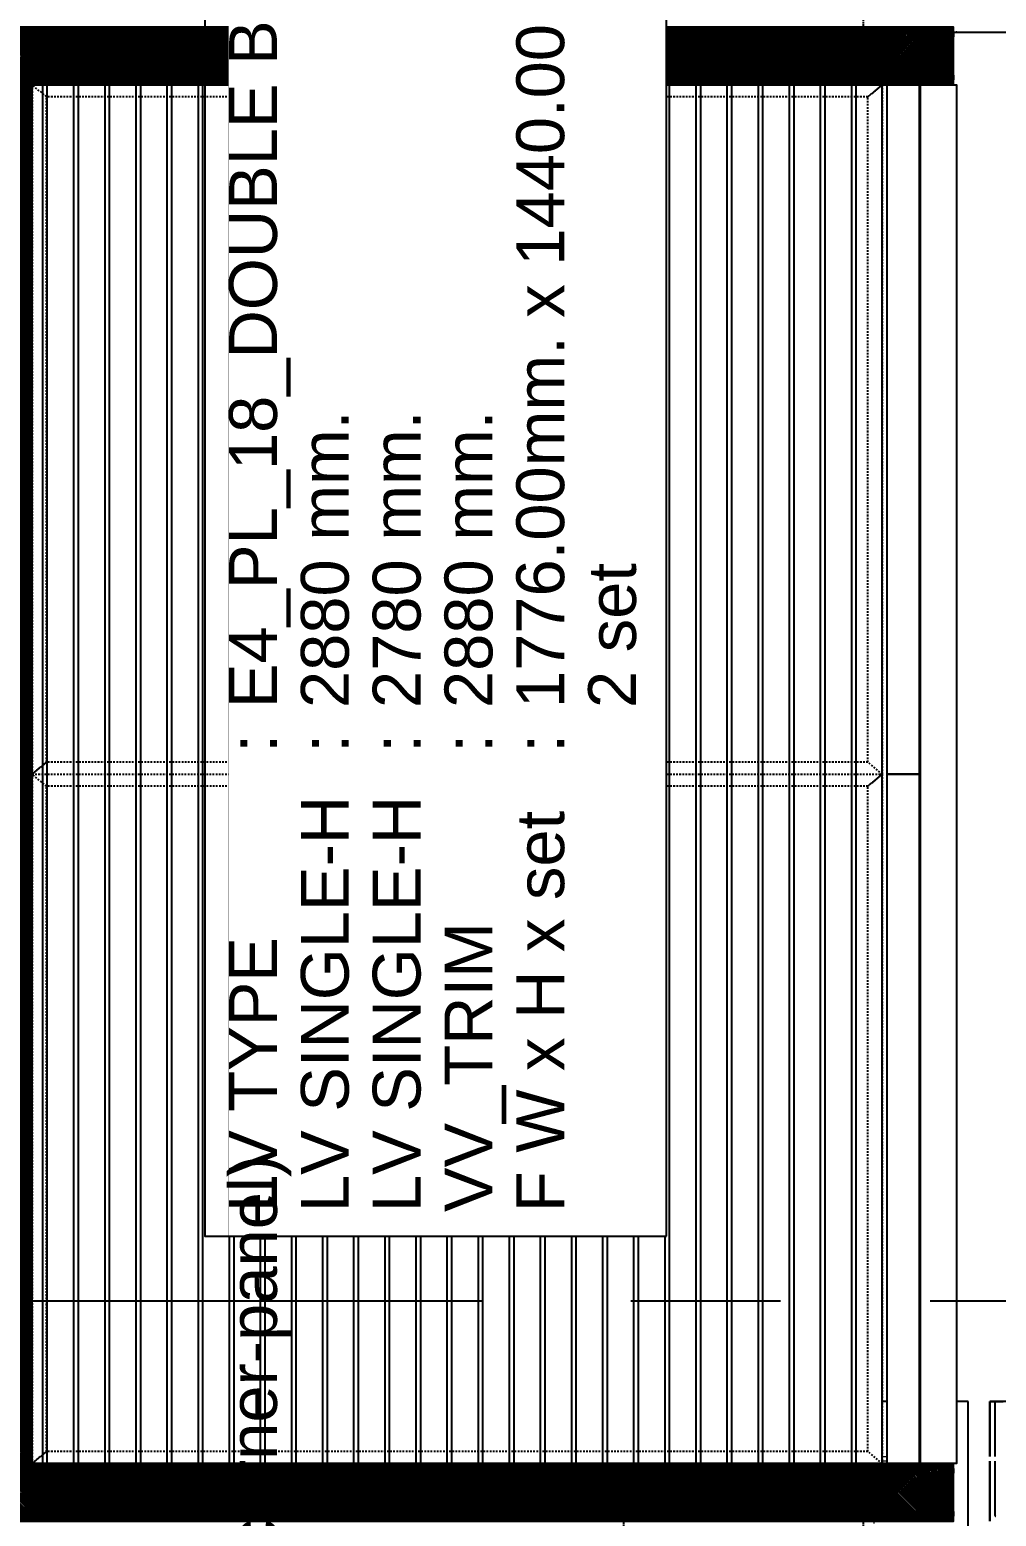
# Model space of a CAD drawing. Header units: millimetres. Extents: x -4391136 to -1798569, y -886572 to -291056.
# Drawn here: x -2357237 to -2355217, y -387590 to -384485 of the extents above; entities that cross this region are included whole.
import ezdxf
from ezdxf.enums import TextEntityAlignment as Align

# ---------------------------------------------------------------- set-up
doc = ezdxf.new("R2010")
doc.units = ezdxf.units.MM
doc.set_wipeout_variables(frame=1)
for name, pattern in [('ACM_Grid2', [9, 6, -1, 1, -1]), ('HIDDEN', [0.375, 0.25, -0.125]), ('HIDDEN2', [4.7625, 3.175, -1.5875]), ('TA_GL_005.00000', [13.75, 5, -1.25, 1.25, -1.25, 5]), ('TA_HL_001.00000', [6.5, 3.55, -2.95])]:
    doc.linetypes.add(name, pattern=pattern)
for name, color, linetype in [('000 - 0_SYM_DWG_GRIDLINE_MAIN_COLOR_251', 7, 'Continuous'), ('000 - CONCRETE_EX_CANOPY_MAIN_COLOR_251', 7, 'Continuous'), ('010 - ASPG_EXTR_MAIN_COLOR_2', 7, 'Continuous'), ('010 - ASPG_EXTR_WIPEOUT_', 7, 'Continuous'), ('010 - ASPG_FRAMING_MAIN_COLOR_1', 7, 'Continuous'), ('010 - ASPG_FRAMING_MAIN_COLOR_2', 7, 'Continuous'), ('010 - ASPG_FRAMING_SUB_COLOR_2', 7, 'Continuous'), ('010 - ASPG_FRAMING_WIPEOUT_', 7, 'Continuous'), ('_[-125x65x6x8', 7, 'Continuous'), ('_PLATE-SC', 7, 'Continuous'), ('_SC -100x100x6x8', 7, 'Continuous'), ('_SC-D1', 7, 'Continuous'), ('G-ANNO-HATCH-G251', 7, 'Continuous'), ('Xref-E1-E4$0$E4_Ent2-CRD$0$_Beam', 7, 'Continuous'), ('Xref-E1-E4$0$E4_Ent2-CRD$0$_Col', 7, 'Continuous'), ('Xref-LOUVER-E1-E4$0$_LOUVER', 7, 'Continuous')]:
    doc.layers.add(name, color=color, linetype=linetype)
for name, color, linetype, plot in [('000 - ESTIMATE_ASPG_MAIN_COLOR_6', 7, 'Continuous', False), ('000 - ESTIMATE_ASPG_TEXT_COLOR_1', 7, 'Continuous', False), ('000 - ESTIMATE_ASPG_WIPEOUT_', 7, 'Continuous', False), ('000_AREA_ASPG_AREA_HATCH_', 7, 'Continuous', False), ('000_AREA_ASPG_AREA_MAIN_COLOR_1', 7, 'Continuous', False)]:
    doc.layers.add(name, color=color, linetype=linetype, plot=plot)
doc.layers.add('ACM_Line_Grid Line _Existing__Lw2_', color=7, linetype='ACM_Grid2', lineweight=9)
doc.styles.add('_Arial', font='arial.ttf')
doc.styles.add('TA', font='', dxfattribs={"height": 4.5})
doc.styles.add('Xref-E1-E4$0$E4_Ent2-CRD$0$Arial', font='arial.ttf', dxfattribs={"height": 300})
doc.styles.get('TA').set_extended_font_data('Cordia New')

# ---------------------------------------------------------------- blocks, each defined once
blk = doc.blocks.new('*U2083')
at = {"layer": '000 - 0_SYM_DWG_GRIDLINE_MAIN_COLOR_251', "color": 7, "linetype": 'ByBlock', "ltscale": 5}
blk.add_line((20, 0), (-438.596, 0), dxfattribs=at)
at = {"layer": '000 - 0_SYM_DWG_GRIDLINE_MAIN_COLOR_251', "color": 7}
blk.add_point((-418.596, 0), dxfattribs=at)
at = {"color": 7, "style": 'TA', "flags": 1}
blk.add_attdef('LOCATION', (6, -6), '', height=4.5, rotation=270, dxfattribs=at)
blk = doc.blocks.new('W-1-PP17-ENT2_REV00_20260527-170750_ELEVATION_4_DIMS')
at = {"layer": '000 - 0_SYM_DWG_GRIDLINE_MAIN_COLOR_251', "color": 7, "linetype": 'TA_GL_005.00000', "xscale": 50, "yscale": 50, "zscale": 50, "rotation": 180}
for p in [(-1000, 111340), (-1000, 108690)]:
    blk.add_blockref('*U2083', p, dxfattribs=at)
blk = doc.blocks.new('_SC-D1')
at = {"color": 7}
blk.add_line((3, -36), (-3, -36), dxfattribs=at)
for points in [[(-50, 0), (50, 0), (50, -6), (-50, -6)], [(-3, -6), (3, -6), (3, -106), (-3, -106)]]:
    blk.add_lwpolyline(points, close=True, dxfattribs=at)
blk = doc.blocks.new('_PL-01')
at = {"layer": 'G-ANNO-HATCH-G251'}
h = blk.add_hatch(dxfattribs=at)
h.set_pattern_fill('AR-CONC', scale=0.05)
h.set_pattern_definition([(50, (-178564.836, -85577.109), (9.10923345, -0.79695428), [0.9525, -10.4775]), (355, (-178564.836, -85577.109), (-1.76217107, 9.55284226), [0.762, -8.3820292]), (100.4514447, (-178564.077, -85577.176), (7.34706235, 8.7558876), [0.80950044, -8.90451223]), (46.1842, (-178564.836, -85574.569), (13.55395204, -2.1021164), [1.42875, -15.71625]), (96.6355576, (-178563.706, -85574.744), (11.8702067, 12.3713062), [1.2142512, -13.3567804]), (351.184151, (-178564.836, -85574.57), (11.8702067, 12.3713062), [1.1429984, -12.5729866]), (21, (-178563.566, -85575.204), (7.58071956, -5.1132599), [0.9525, -10.4775]), (326, (-178563.566, -85575.204), (3.0901014, 9.2093983), [0.762, -8.382]), (71.451445, (-178562.934, -85575.63), (10.67082096, 4.09613844), [0.80950044, -8.9044969]), (37.5, (-178564.8358, -85577.1093), (0.15443016, 4.227751944), [0, -8.2804, 0, -8.509, 0, -8.41375]), (7.5, (-178564.836, -85577.1093), (3.34098313, 5.00902874), [0, -4.8514, 0, -8.0899, 0, -3.20675]), (327.5, (-178567.668, -85577.1093), (6.77952976, -0.2864372), [0, -3.175, 0, -9.906, 0, -13.1445]), (317.5, (-178568.938, -85577.1093), (7.40645907, 1.27132455), [0, -4.1275, 0, -6.5786, 0, -9.3345])])
h.paths.add_polyline_path([(70, 0), (-70, 0), (-70, -10), (70, -10)])
h = blk.add_hatch(dxfattribs=at)
h.set_pattern_fill('ANSI32', scale=0.5, angle=90)
h.set_pattern_definition([(135, (-178371.5467, -85577.1093), (-3.36759605, -3.36759605), []), (135, (-178371.5467, -85574.8643), (-3.36759605, -3.36759605), [])])
h.paths.add_polyline_path([(70, -10), (-70, -10), (-70, -20), (70, -20)])
at = {"color": 7}
for points in [[(-70, 0), (70, 0), (70, -10), (-70, -10)], [(-70, -10), (70, -10), (70, -20), (-70, -20)]]:
    blk.add_lwpolyline(points, close=True, dxfattribs=at)
at = {"layer": 'ACM_Line_Grid Line _Existing__Lw2_', "color": 7, "lineweight": 20}
blk.add_line((0, 0), (0, -20), dxfattribs=at)
blk = doc.blocks.new('*U1475')
at = {"color": 7, "linetype": 'HIDDEN2', "ltscale": 0.5}
blk.add_line((-6944.3, -26.5), (-8944.3, -26.5), dxfattribs=at)
at = {"color": 7}
blk.add_lwpolyline([(-6944.3, 32.5), (-8944.3, 32.5), (-8944.3, -32.5), (-6944.3, -32.5)], close=True, dxfattribs=at)
blk = doc.blocks.new('*U1476')
at = {"color": 7, "linetype": 'HIDDEN2', "ltscale": 0.5}
blk.add_line((-6944.3, -26.5), (-8944.3, -26.5), dxfattribs=at)
at = {"color": 7}
blk.add_lwpolyline([(-6944.3, 32.5), (-8944.3, 32.5), (-8944.3, -32.5), (-6944.3, -32.5)], close=True, dxfattribs=at)
blk = doc.blocks.new('*U1487')
at = {"color": 7}
for p, q in [((-3, 1660.5), (-63, 1660.5)), ((-57.9, 1655.5), (-50, 1655.5)), ((-50, -344.5), (-50, 1655.5)), ((-50, 1655.5), (50, 1655.5)), ((-3, 1655.5), (-3, 1660.5)), ((50, 1655.5), (50, -344.5)), ((-24.8, 1632.1), (-24.8, 1618.8)), ((-24.8, 1632.1), (-23.6, 1630.8)), ((-24.8, 1618.8), (-23.6, 1620.1)), ((-22.4, 1632.1), (-23.6, 1630.8)), ((-23.6, 1630.8), (-23.6, 1620.1)), ((-23.6, 1620.1), (-22.4, 1618.8)), ((-22.4, 1632.1), (-21.2, 1630.8)), ((-22.4, 1632.1), (-22.4, 1618.8)), ((-22.4, 1618.8), (-21.2, 1620.1)), ((-20, 1632.1), (-21.2, 1630.8)), ((-21.2, 1630.8), (-21.2, 1620.1)), ((-21.2, 1620.1), (-20, 1618.8)), ((-20, 1632.1), (-18.8, 1630.8)), ((-20, 1632.1), (-20, 1618.8)), ((-20, 1618.8), (-18.8, 1620.2)), ((-17.6, 1636.3), (-18.8, 1635.5)), ((-18.8, 1635.5), (-18.8, 1615.5)), ((-17.6, 1614.7), (-18.8, 1615.5)), ((-17.6, 1636.3), (-11, 1636.3)), ((-17.6, 1629.1), (-11, 1629.1)), ((-17.6, 1621.9), (-11, 1621.9)), ((-17.6, 1614.7), (-11, 1614.7)), ((-11, 1636.3), (-9.8, 1635.5)), ((-11, 1614.7), (-9.8, 1615.5)), ((-9.8, 1639), (-9.8, 1612)), ((-9.8, 1639), (-8, 1639)), ((-8, 1639), (-8, 1612)), ((4, 1612), (4, 1639)), ((5.8, 1639), (4, 1639)), ((5.8, 1612), (5.8, 1639)), ((7, 1636.3), (5.8, 1635.5)), ((7, 1614.7), (5.8, 1615.5)), ((13.6, 1636.3), (7, 1636.3)), ((13.6, 1629.1), (7, 1629.1)), ((13.6, 1621.9), (7, 1621.9)), ((13.6, 1614.7), (7, 1614.7)), ((13.6, 1636.3), (14.8, 1635.5)), ((13.6, 1614.7), (14.8, 1615.5)), ((14.8, 1615.5), (14.8, 1635.5)), ((22.6, 1636.3), (16, 1636.3)), ((22.6, 1629.1), (16, 1629.1)), ((22.6, 1621.9), (16, 1621.9)), ((22.6, 1614.7), (16, 1614.7)), ((22.6, 1636.3), (23.8, 1635.5)), ((22.6, 1614.7), (23.8, 1615.5)), ((23.8, 1615.5), (23.8, 1635.5)), ((25, 1632.1), (23.8, 1630.8)), ((25, 1618.8), (23.8, 1620.2)), ((26.2, 1630.8), (25, 1632.1)), ((25, 1618.8), (25, 1632.1)), ((25, 1618.8), (26.2, 1620.2)), ((27.4, 1632.1), (26.2, 1630.8)), ((26.2, 1620.2), (26.2, 1630.8)), ((27.4, 1618.8), (26.2, 1620.2)), ((28.6, 1630.8), (27.4, 1632.1)), ((27.4, 1618.8), (27.4, 1632.1)), ((27.4, 1618.8), (28.6, 1620.2)), ((29.8, 1632.1), (28.6, 1630.8)), ((28.6, 1630.8), (28.6, 1620.2)), ((29.8, 1618.8), (28.6, 1620.2)), ((29.8, 1618.8), (29.8, 1632.1)), ((-9.8, 1612), (-8, 1612)), ((5.8, 1612), (4, 1612)), ((-24.8, -321.2), (-24.8, -307.9)), ((-24.8, -307.9), (-23.6, -309.2)), ((-23.6, -309.2), (-22.4, -307.9)), ((-23.6, -319.8), (-23.6, -309.2)), ((-22.4, -307.9), (-21.2, -309.2)), ((-22.4, -321.2), (-22.4, -307.9)), ((-21.2, -309.2), (-20, -307.9)), ((-21.2, -319.8), (-21.2, -309.2)), ((-20, -307.9), (-18.8, -309.2)), ((-20, -321.2), (-20, -307.9)), ((-17.6, -303.7), (-18.8, -304.5)), ((-18.8, -324.5), (-18.8, -304.5)), ((-17.6, -303.7), (-11, -303.7)), ((-11, -303.7), (-9.8, -304.5)), ((-9.8, -328), (-9.8, -301)), ((-9.8, -301), (-8, -301)), ((-8, -328), (-8, -301)), ((4, -301), (4, -328)), ((5.8, -301), (4, -301)), ((5.8, -301), (5.8, -328)), ((7, -303.7), (5.8, -304.5)), ((13.6, -303.7), (7, -303.7)), ((13.6, -303.7), (14.8, -304.5)), ((14.8, -304.5), (14.8, -324.5)), ((22.6, -303.7), (16, -303.7)), ((22.6, -303.7), (23.8, -304.5)), ((23.8, -304.5), (23.8, -324.5)), ((25, -307.9), (23.8, -309.2)), ((25, -307.9), (26.2, -309.2)), ((25, -307.9), (25, -321.2)), ((27.4, -307.9), (26.2, -309.2)), ((26.2, -309.2), (26.2, -319.9)), ((27.4, -307.9), (28.6, -309.2)), ((27.4, -307.9), (27.4, -321.2)), ((29.8, -307.9), (28.6, -309.2)), ((28.6, -319.9), (28.6, -309.2)), ((29.8, -307.9), (29.8, -321.2)), ((-24.8, -321.2), (-23.6, -319.8)), ((-22.4, -321.2), (-23.6, -319.8)), ((-22.4, -321.2), (-21.2, -319.8)), ((-20, -321.2), (-21.2, -319.8)), ((-20, -321.2), (-18.8, -319.8)), ((-17.6, -325.3), (-18.8, -324.5)), ((-17.6, -310.9), (-11, -310.9)), ((-17.6, -318.1), (-11, -318.1)), ((-17.6, -325.3), (-11, -325.3)), ((-11, -325.3), (-9.8, -324.5)), ((-9.8, -328), (-8, -328)), ((5.8, -328), (4, -328)), ((7, -325.3), (5.8, -324.5)), ((13.6, -310.9), (7, -310.9)), ((13.6, -318.1), (7, -318.1)), ((13.6, -325.3), (7, -325.3)), ((13.6, -325.3), (14.8, -324.5)), ((22.6, -310.9), (16, -310.9)), ((22.6, -318.1), (16, -318.1)), ((22.6, -325.3), (16, -325.3)), ((22.6, -325.3), (23.8, -324.5)), ((25, -321.2), (23.8, -319.8)), ((26.2, -319.9), (25, -321.2)), ((27.4, -321.2), (26.2, -319.9)), ((28.6, -319.9), (27.4, -321.2)), ((29.8, -321.2), (28.6, -319.9)), ((-3, -349.5), (-63, -349.5)), ((-57.9, -344.5), (-50, -344.5)), ((-50, -344.5), (50, -344.5)), ((-3, -344.5), (-3, -349.5))]:
    blk.add_line(p, q, dxfattribs=at)
at = {"color": 7, "linetype": 'HIDDEN'}
for p, q in [((-8, 1650.5), (-8, 1605.6)), ((-3, 1655.5), (-3, -344.5)), ((3, -344.5), (3, 1655.5)), ((-8, -339.5), (-8, -294.7))]:
    blk.add_line(p, q, dxfattribs=at)
at = {"color": 7}
for points in [[(-17.6, 1636.3, 0.325), (-17.6, 1629.1, 0.325), (-17.6, 1621.9, 0.325), (-17.6, 1614.7, 0.325)], [(-11, 1636.3, -0.325), (-11, 1629.1, -0.325), (-11, 1621.9, -0.325), (-11, 1614.7, -0.325)], [(7, 1614.7, -0.325), (7, 1621.9, -0.325), (7, 1629.1, -0.325), (7, 1636.3, -0.325)], [(13.6, 1614.7, 0.325), (13.6, 1621.9, 0.325), (13.6, 1629.1, 0.325), (13.6, 1636.3, 0.325)], [(22.6, 1614.7, 0.325), (22.6, 1621.9, 0.325), (22.6, 1629.1, 0.325), (22.6, 1636.3, 0.325)], [(-17.6, -325.3, -0.325), (-17.6, -318.1, -0.325), (-17.6, -310.9, -0.325), (-17.6, -303.7, -0.325)], [(-11, -325.3, 0.325), (-11, -318.1, 0.325), (-11, -310.9, 0.325), (-11, -303.7, 0.325)], [(7, -303.7, 0.325), (7, -310.9, 0.325), (7, -318.1, 0.325), (7, -325.3, 0.325)], [(13.6, -303.7, -0.325), (13.6, -310.9, -0.325), (13.6, -318.1, -0.325), (13.6, -325.3, -0.325)], [(22.6, -303.7, -0.325), (22.6, -310.9, -0.325), (22.6, -318.1, -0.325), (22.6, -325.3, -0.325)]]:
    blk.add_lwpolyline(points, format="xyb", dxfattribs=at)
for points in [[(16, 1636.3, 0.325), (16, 1629.1, 0.325), (16, 1621.9, 0.325), (16, 1614.7), (14.8, 1615.5), (14.8, 1635.5)], [(16, -325.3, -0.325), (16, -318.1, -0.325), (16, -310.9, -0.325), (16, -303.7), (14.8, -304.5), (14.8, -324.5)]]:
    blk.add_lwpolyline(points, format="xyb", close=True, dxfattribs=at)
for centre, radius, start, end in [((-57.2, 1661.4), 5.91, 188.4792, 263.1502), ((-18.3, 1625.5), 9.29, 134.3223, 225.6777), ((71.5, 1621.4), 47.7, 178.4903, 181.5097), ((23.3, 1625.5), 9.29, 314.3223, 45.6777), ((-18.3, -314.5), 9.29, 134.3223, 225.6777), ((71.5, -310.5), 47.7, 178.4903, 181.5097), ((23.3, -314.5), 9.29, 314.3223, 45.6777), ((-57.2, -350.4), 5.91, 96.8498, 171.5208)]:
    blk.add_arc(centre, radius, start, end, dxfattribs=at)
at = {"color": 7, "linetype": 'HIDDEN'}
for centre, radius, start, end in [((-13, 1650.5), 5, 0, 90), ((-2.1, 1606.3), 5.91, 186.8498, 261.5208), ((-2.1, -295.4), 5.91, 98.4792, 173.1502), ((-13, -339.5), 5, 270, 0)]:
    blk.add_arc(centre, radius, start, end, dxfattribs=at)
at = {"layer": 'Defpoints', "color": 7}
blk.add_line((0, 1660.5), (0, -349.5), dxfattribs=at)
blk = doc.blocks.new('W-1-PP17-ENT2_REV00_20260527-170750_ELEVATION_4_ST')
at = {"layer": 'Xref-E1-E4$0$E4_Ent2-CRD$0$_Beam', "color": 7, "linetype": 'HIDDEN2', "lineweight": -3}
for p, q in [((17135, 111340), (19235, 111340)), ((17135, 110740), (19235, 110740)), ((17135, 108690), (19235, 108690))]:
    blk.add_line(p, q, dxfattribs=at)
at = {"layer": 'Xref-E1-E4$0$E4_Ent2-CRD$0$_Col', "color": 7, "linetype": 'HIDDEN2', "lineweight": -3}
blk.add_lwpolyline([(19235, 100790), (19235, 114090), (19735, 114090), (19735, 100790)], dxfattribs=at)
at = {"layer": 'Xref-LOUVER-E1-E4$0$_LOUVER', "color": 7}
for p, q in [((19954.5, 108480), (19734.5, 108480)), ((19735, 108365), (19735, 108480)), ((19735, 108480), (19735, 108365)), ((19735, 108480), (19735, 108365)), ((19869.5, 108480), (19869.5, 108365)), ((19879.5, 108480), (19879.5, 108365)), ((19954.5, 107891.1), (19954.5, 108480)), ((19869.5, 108355), (19869.5, 108230)), ((19879.5, 108355), (19879.5, 108242))]:
    blk.add_line(p, q, dxfattribs=at)
at = {"layer": 'Xref-LOUVER-E1-E4$0$_LOUVER', "color": 7, "lineweight": 9}
for p, q in [((19735, 108365), (19879.5, 108365)), ((19879.5, 108355), (19757.5, 108355)), ((19757.5, 108355), (19757.5, 108225))]:
    blk.add_line(p, q, dxfattribs=at)
at = {"layer": 'Xref-LOUVER-E1-E4$0$_LOUVER', "color": 7}
blk.add_arc((19881.5, 108242), 2, 180, 270.2252, dxfattribs=at)
at = {"layer": '_[-125x65x6x8', "color": 7}
for name, p in [('*U1476', (26129.3, 110340)), ('*U1475', (26129.3, 109090))]:
    blk.add_blockref(name, p, dxfattribs=at)
at = {"layer": '_PLATE-SC', "color": 7, "xscale": -1, "rotation": 180}
for p in [(18935, 111340), (18935, 108690)]:
    blk.add_blockref('_PL-01', p, dxfattribs=at)
at = {"layer": '_PLATE-SC', "color": 7}
blk.add_blockref('_PL-01', (18935, 110740), dxfattribs=at)
at = {"layer": '_SC -100x100x6x8', "color": 7}
blk.add_blockref('*U1487', (18935, 109059.5), dxfattribs=at)
at = {"layer": '_SC-D1', "color": 7}
for p in [(18935, 110307.5), (18935, 109057.5)]:
    blk.add_blockref('_SC-D1', p, dxfattribs=at)
at = {"layer": 'Defpoints', "color": 7, "lineweight": -3, "style": 'Xref-E1-E4$0$E4_Ent2-CRD$0$Arial'}
for s, p in [('B52', (18382.4, 111031)), ('C52', (19486.7, 110970.4)), ('C52', (19486.7, 108404.7)), ('B53', (18234.3, 108377))]:
    blk.add_text(s, height=120, dxfattribs=at).set_placement(p, align=Align.MIDDLE_CENTER)
blk = doc.blocks.new('DPA_CP_Entrance Canopy Curve_Ent 2_Edge Rev B-1 - Entrance Canopy Curve_Left-31479712-ENTRANCE 2 - ENLARGE ELEVATION 4')
at = {"layer": '000 - CONCRETE_EX_CANOPY_MAIN_COLOR_251', "color": 7}
for p, q in [((516545.7, 108480), (516518.4, 108480)), ((516518.4, 108480), (516518.4, 108365)), ((516518.4, 108365), (516518.4, 108480)), ((516518.4, 108480), (516545.7, 108480)), ((516603.4, 108480), (516528.4, 108480)), ((516528.4, 108480), (516528.4, 108365)), ((516603.4, 108480), (516528.4, 108480)), ((516518.4, 108355), (516518.4, 108230)), ((516518.4, 108230), (516518.4, 108355)), ((516528.4, 108355), (516528.4, 108242))]:
    blk.add_line(p, q, dxfattribs=at)
blk.add_arc((516530.4, 108242), 2, 180, 270.2252, dxfattribs=at)
blk = doc.blocks.new('W-1-PP17-ENT2_REV00_20260527-170750_ELEVATION_4_EX')
at = {"layer": '000 - CONCRETE_EX_CANOPY_MAIN_COLOR_251', "color": 7}
blk.add_blockref('DPA_CP_Entrance Canopy Curve_Ent 2_Edge Rev B-1 - Entrance Canopy Curve_Left-31479712-ENTRANCE 2 - ENLARGE ELEVATION 4', (-496518.4, 0), dxfattribs=at)
blk = doc.blocks.new('*U2042')
at = {"color": 7}
blk.add_wipeout([(50, 0), (1836, 0), (1836, 2880), (50, 2880)], dxfattribs=at).dxf.layer = '010 - ASPG_EXTR_WIPEOUT_'
at = {"layer": '010 - ASPG_EXTR_MAIN_COLOR_2', "color": 7}
for points in [[(81.6, 0), (91.8, 0), (91.8, 2880), (81.6, 2880)], [(146.6, 0), (156.8, 0), (156.8, 2880), (146.6, 2880)], [(211.6, 0), (221.8, 0), (221.8, 2880), (211.6, 2880)], [(276.6, 0), (286.8, 0), (286.8, 2880), (276.6, 2880)], [(341.6, 0), (351.8, 0), (351.8, 2880), (341.6, 2880)], [(406.6, 0), (416.8, 0), (416.8, 2880), (406.6, 2880)], [(471.6, 0), (481.8, 0), (481.8, 2880), (471.6, 2880)], [(536.6, 0), (546.8, 0), (546.8, 2880), (536.6, 2880)], [(601.6, 0), (611.8, 0), (611.8, 2880), (601.6, 2880)], [(666.6, 0), (676.8, 0), (676.8, 2880), (666.6, 2880)], [(731.6, 0), (741.8, 0), (741.8, 2880), (731.6, 2880)], [(796.6, 0), (806.8, 0), (806.8, 2880), (796.6, 2880)], [(861.6, 0), (871.8, 0), (871.8, 2880), (861.6, 2880)], [(926.6, 0), (936.8, 0), (936.8, 2880), (926.6, 2880)], [(991.6, 0), (1001.8, 0), (1001.8, 2880), (991.6, 2880)], [(1056.6, 0), (1066.8, 0), (1066.8, 2880), (1056.6, 2880)], [(1121.6, 0), (1131.8, 0), (1131.8, 2880), (1121.6, 2880)], [(1186.6, 0), (1196.8, 0), (1196.8, 2880), (1186.6, 2880)], [(1251.6, 0), (1261.8, 0), (1261.8, 2880), (1251.6, 2880)], [(1316.6, 0), (1326.8, 0), (1326.8, 2880), (1316.6, 2880)], [(1381.6, 0), (1391.8, 0), (1391.8, 2880), (1381.6, 2880)], [(1446.6, 0), (1456.8, 0), (1456.8, 2880), (1446.6, 2880)], [(1511.6, 0), (1521.8, 0), (1521.8, 2880), (1511.6, 2880)], [(1576.6, 0), (1586.8, 0), (1586.8, 2880), (1576.6, 2880)], [(1641.6, 0), (1651.8, 0), (1651.8, 2880), (1641.6, 2880)], [(1706.6, 0), (1716.8, 0), (1716.8, 2880), (1706.6, 2880)], [(1771.6, 0), (1781.8, 0), (1781.8, 2880), (1771.6, 2880)]]:
    blk.add_lwpolyline(points, close=True, dxfattribs=at)
at = {"layer": '010 - ASPG_FRAMING_SUB_COLOR_2', "color": 7}
blk.add_lwpolyline([(50, 0), (1836, 0), (1836, 2880), (50, 2880)], close=True, dxfattribs=at)
at = {"color": 7}
blk.add_wipeout([(-50, 0), (50, 0), (50, 2880), (-50, 2880)], dxfattribs=at).dxf.layer = '010 - ASPG_EXTR_WIPEOUT_'
at = {"layer": '010 - ASPG_FRAMING_MAIN_COLOR_1', "color": 7}
for points in [[(-50, 0), (-40, 0), (-40, 2880), (-50, 2880)], [(40, 0), (50, 0), (50, 2880), (40, 2880)]]:
    blk.add_lwpolyline(points, close=True, dxfattribs=at)
at = {"layer": '010 - ASPG_FRAMING_SUB_COLOR_2', "color": 7}
blk.add_lwpolyline([(-50, 0), (50, 0), (50, 2880), (-50, 2880)], close=True, dxfattribs=at)
blk = doc.blocks.new('*U2018')
at = {"color": 7}
blk.add_wipeout([(0, 0), (1440, 0), (1440, 67.3), (0, 67.3)], dxfattribs=at).dxf.layer = '010 - ASPG_FRAMING_WIPEOUT_'
blk.add_wipeout([(2880, 67.8), (2880, 144.8), (0, 144.8), (0, 67.8)], dxfattribs=at).dxf.layer = '010 - ASPG_EXTR_WIPEOUT_'
at = {"layer": '010 - ASPG_EXTR_MAIN_COLOR_2', "color": 7}
blk.add_lwpolyline([(2880, 69.8), (2880, 144.8), (0, 144.8), (0, 69.8)], close=True, dxfattribs=at)
at = {"layer": '010 - ASPG_FRAMING_SUB_COLOR_2', "color": 7}
blk.add_lwpolyline([(0, 0), (1440, 0), (1440, 67.3), (0, 67.3)], close=True, dxfattribs=at)
blk = doc.blocks.new('*U2026')
at = {"color": 7}
blk.add_wipeout([(0, 0), (1440, 0), (1440, 67.3), (0, 67.3)], dxfattribs=at).dxf.layer = '010 - ASPG_FRAMING_WIPEOUT_'
at = {"layer": '010 - ASPG_FRAMING_SUB_COLOR_2', "color": 7}
blk.add_lwpolyline([(0, 0), (1440, 0), (1440, 67.3), (0, 67.3)], close=True, dxfattribs=at)
blk = doc.blocks.new('*U2035')
at = {"color": 7}
blk.add_wipeout([(0, -40), (9404.2, -40), (9404.2, 40), (0, 40)], dxfattribs=at).dxf.layer = '010 - ASPG_FRAMING_WIPEOUT_'
at = {"layer": '010 - ASPG_FRAMING_MAIN_COLOR_2', "color": 7}
blk.add_lwpolyline([(0, -40), (9404.2, -40), (9404.2, 40), (0, 40)], close=True, dxfattribs=at)
at = {"color": 7}
for points in [[(0, 40), (9479.2, 40), (9479.2, 50), (0, 50)], [(0, -50), (9479.2, -50), (9479.2, -40), (0, -40)]]:
    blk.add_wipeout(points, dxfattribs=at).dxf.layer = '010 - ASPG_FRAMING_WIPEOUT_'
at = {"layer": '010 - ASPG_FRAMING_MAIN_COLOR_1', "color": 7}
for points in [[(0, 40), (9479.2, 40), (9479.2, 50), (0, 50)], [(0, -50), (9479.2, -50), (9479.2, -40), (0, -40)]]:
    blk.add_lwpolyline(points, close=True, dxfattribs=at)
blk = doc.blocks.new('*U2036')
at = {"color": 7}
blk.add_wipeout([(0, -40), (9404.2, -40), (9404.2, 40), (0, 40)], dxfattribs=at).dxf.layer = '010 - ASPG_FRAMING_WIPEOUT_'
at = {"layer": '010 - ASPG_FRAMING_MAIN_COLOR_2', "color": 7}
blk.add_lwpolyline([(0, -40), (9404.2, -40), (9404.2, 40), (0, 40)], close=True, dxfattribs=at)
at = {"color": 7}
for points in [[(0, 40), (9479.2, 40), (9479.2, 50), (0, 50)], [(0, -50), (9479.2, -50), (9479.2, -40), (0, -40)]]:
    blk.add_wipeout(points, dxfattribs=at).dxf.layer = '010 - ASPG_FRAMING_WIPEOUT_'
at = {"layer": '010 - ASPG_FRAMING_MAIN_COLOR_1', "color": 7}
for points in [[(0, 40), (9479.2, 40), (9479.2, 50), (0, 50)], [(0, -50), (9479.2, -50), (9479.2, -40), (0, -40)]]:
    blk.add_lwpolyline(points, close=True, dxfattribs=at)
blk = doc.blocks.new('*U2393')
at = {"layer": '010 - ASPG_FRAMING_MAIN_COLOR_1', "color": 7, "linetype": 'ByBlock'}
for points in [[(0, 0), (0, 1776), (25, 1746), (25, 30), (0, 0)], [(1440, 1776), (0, 1776), (25, 1746), (1415, 1746)], [(1440, 0), (1440, 1776), (1415, 1746), (1415, 30), (1440, 0)], [(25, 30), (1415, 30), (1440, 0), (0, 0), (25, 30)]]:
    blk.add_lwpolyline(points, close=True, dxfattribs=at)
blk = doc.blocks.new('A$Cd3cf6656')
at = {"color": 7}
blk.add_wipeout([(-964.7, -457.4), (1855.6, -457.4), (1855.6, 457.4), (-964.7, 457.4)], dxfattribs=at).dxf.layer = '000 - ESTIMATE_ASPG_WIPEOUT_'
at = {"layer": '000 - ESTIMATE_ASPG_MAIN_COLOR_6', "color": 7}
blk.add_lwpolyline([(-964.7, -457.4), (1855.6, -457.4), (1855.6, 507.4), (-964.7, 507.4)], close=True, dxfattribs=at)
at = {"layer": '000 - ESTIMATE_ASPG_TEXT_COLOR_1', "color": 7, "style": '_Arial'}
for s, p in [('LV TYPE', (-914.7, 356.5)), (':', (45, 356.5)), ('LV SINGLE-H', (-914.7, 206.5)), (':', (45, 206.5)), ('LV SINGLE-H', (-914.7, 56.5)), (':', (45, 56.5)), ('VV_TRIM', (-914.7, -93.5)), (':', (45, -93.5)), ('F W x H x set', (-914.7, -243.5)), (':', (45, -243.5))]:
    blk.add_text(s, height=100, dxfattribs=at).set_placement(p)
for tag, p in [('LV_TYPE_VAL', (138.1, 356.5)), ('LV_SIN-H_VAL', (138.1, 206.5)), ('LV_DOU-H_VAL', (138.1, 56.5)), ('V-TRIM_VAL', (138.1, -93.5)), ('FRAME_VAL', (138.1, -243.5)), ('FRAME_SET', (138.1, -393.5))]:
    blk.add_attdef(tag, p, '', height=100, dxfattribs=at)
blk = doc.blocks.new('*U2680')
at = {"layer": '000_AREA_ASPG_AREA_HATCH_', "transparency": 33554539}
h = blk.add_hatch(dxfattribs=at)
h.set_pattern_fill('ANSI31')
h.set_pattern_definition([(45, (-24.4354, 9453.3434), (-2.245064, 2.245064), [])])
h.paths.add_polyline_path([(-60, 0), (60, 0), (60, 9479.2), (-60, 9479.2)])
at = {"layer": '000_AREA_ASPG_AREA_MAIN_COLOR_1', "color": 7}
blk.add_lwpolyline([(-60, 0), (60, 0), (60, 9479.2), (-60, 9479.2)], close=True, dxfattribs=at)
blk = doc.blocks.new('*U2673')
at = {"layer": '000_AREA_ASPG_AREA_HATCH_', "transparency": 33554539}
h = blk.add_hatch(dxfattribs=at)
h.set_pattern_fill('ANSI31')
h.set_pattern_definition([(45, (-24.4354, 2854.1105), (-2.245064, 2.245064), [])])
h.paths.add_polyline_path([(-60, 0), (60, 0), (60, 2880), (-60, 2880)])
at = {"layer": '000_AREA_ASPG_AREA_MAIN_COLOR_1', "color": 7}
blk.add_lwpolyline([(-60, 0), (60, 0), (60, 2880), (-60, 2880)], close=True, dxfattribs=at)

msp = doc.modelspace()

# ---------------------------------------------------------------- block references
at = {"color": 7}
msp.add_blockref('W-1-PP17-ENT2_REV00_20260527-170750_ELEVATION_4_ST', (-2375230.6, -495830.4), dxfattribs=at)

# ---------------------------------------------------------------- next in the draw order: block references
at = {"color": 7, "xscale": -1, "rotation": 180}
msp.add_blockref('*U2036', (-2364785.8, -384540.4), dxfattribs=at)
at = {"color": 7}
msp.add_blockref('W-1-PP17-ENT2_REV00_20260527-170750_ELEVATION_4_EX', (-2375230.6, -495830.4), dxfattribs=at)

# ---------------------------------------------------------------- next in the draw order: block references
at = {"color": 7, "xscale": -1, "rotation": 180}
msp.add_blockref('*U2035', (-2364785.8, -387540.4), dxfattribs=at)

# ---------------------------------------------------------------- next in the draw order: block references
at = {"color": 7}
msp.add_blockref('*U2042', (-2357291.6, -387480.4), dxfattribs=at)

# ---------------------------------------------------------------- next in the draw order: block references
msp.add_blockref('*U2673', (-2357291.6, -387480.4), dxfattribs=at)
at = {"color": 7, "linetype": 'TA_HL_001.00000', "xscale": -1, "rotation": 270}
msp.add_blockref('*U2018', (-2355445.6, -387480.4), dxfattribs=at)

# ---------------------------------------------------------------- next in the draw order: block references
msp.add_blockref('*U2026', (-2355445.6, -386040.4), dxfattribs=at)
at = {"color": 7, "xscale": -1, "yscale": -1, "rotation": 90}
msp.add_blockref('*U2680', (-2364785.8, -387540.4), dxfattribs=at)

# ---------------------------------------------------------------- next in the draw order: block references
at = {"color": 7, "linetype": 'TA_HL_001.00000', "yscale": -1, "rotation": 90}
for p in [(-2357231.6, -386040.4), (-2357231.6, -387480.4)]:
    msp.add_blockref('*U2393', p, dxfattribs=at)

# ---------------------------------------------------------------- next in the draw order: block references
at = {"color": 7, "linetype": 'TA_HL_001.00000', "xscale": -1, "rotation": 270}
msp.add_blockref('*U2026', (-2355445.6, -386040.4), dxfattribs=at)

# ---------------------------------------------------------------- next in the draw order: block references
at = {"color": 7}
msp.add_blockref('W-1-PP17-ENT2_REV00_20260527-170750_ELEVATION_4_DIMS', (-2375230.6, -495830.4), dxfattribs=at)
at = {"color": 7, "xscale": -1, "yscale": -1, "rotation": 90}
msp.add_blockref('*U2680', (-2364785.8, -384540.4), dxfattribs=at)

# ---------------------------------------------------------------- next in the draw order: block references
at = {"color": 7, "rotation": 90}
msp.add_blockref('A$Cd3cf6656', (-2356363.6, -386040.4), dxfattribs=at).add_auto_attribs({'LV_TYPE_VAL': 'E4_PL_18_DOUBLE BLANK  (corner-panel)', 'LV_SIN-H_VAL': '2880 mm. ', 'LV_DOU-H_VAL': '2780 mm. ', 'V-TRIM_VAL': '2880 mm.', 'FRAME_VAL': '1776.00mm. x 1440.00mm.', 'FRAME_SET': '2 set'})

# ---------------------------------------------------------------- next in the draw order: block references
at = {"color": 7}
ref = msp.add_blockref('A$Cd3cf6656', (-2356363.6, -389730.2), dxfattribs=dict(at, rotation=90))
ref.add_attrib('LV_TYPE_VAL', 'E4_PL_24_DOUBLE BLANK  (corner-panel)', (-2356720.1, -389592.1), dxfattribs={"layer": '000 - ESTIMATE_ASPG_TEXT_COLOR_1', "color": 7, "height": 100, "rotation": 90, "style": '_Arial'})

doc.saveas('drawing.dxf')
